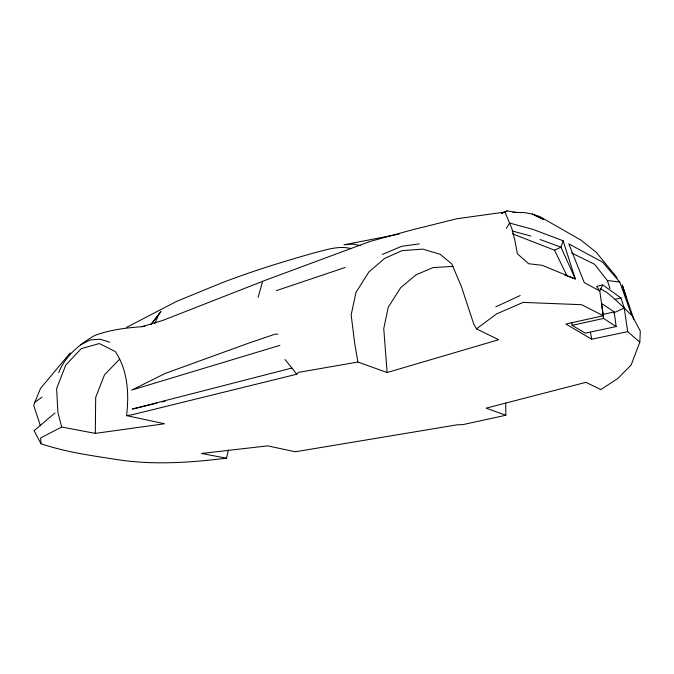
<?xml version="1.0" encoding="UTF-8"?>
<svg xmlns="http://www.w3.org/2000/svg" width="674" height="674" viewBox="0 0 674 674"><rect width="100%" height="100%" fill="white"/><g stroke="black" fill="none" stroke-linecap="round" stroke-linejoin="round"><path stroke-width="1.01" d="M95.312 433.382L61.671 427.021L57.88 412.261L56.633 388.502L65.774 365.055L81.276 348.627L99.348 343.538L115.33 351.55C127.866 370.43 129.164 393.784 126.569 415.631L164.54 423.769L95.312 433.382L95.691 397.34L104.504 374.811L119.694 359.09M505.719 403.044L505.837 415.26L486.106 408.158L585.959 382.335L600.778 389.572L617.839 378.485L631.167 364.946L639.82 342.173L640.3 331.103L632.456 316.384M262.599 281.37L258.083 297.344M54.99 412.951L34.054 430.737L40.996 443.762C65.555 452.018 91.201 455.573 116.703 459.525C153.217 465.279 190.043 462.642 226.531 458.194L228.376 450.064M516.259 212.428L507.101 210.886L505.079 212.394L509.552 223.018L532.974 229.396L563.135 240.778L560.979 247.206L575.318 278.985L564.955 275.177M70.256 352.847L40.507 388.46L34.829 402.277L33.7 405.403L40.406 425.799M151.094 324.379L160.892 311.641L158.895 314.118L154.826 323.503M627.688 331.659L624.217 308.035L620.998 297.984L602.758 284.917L599.776 290.957L603.264 315.777L565.848 324.042L591.738 339.199L627.688 331.659L639.82 342.173M58.756 372.579C65.243 355.939 79.574 344.296 94.587 335.551C109.862 329.788 125.861 327.867 142.037 326.688L144.843 326.199M506.334 228.444L509.552 223.018L511.928 228.764L514.843 240.23L517.371 253.795L528.66 263.736L542.267 265.337L575.318 278.985L563.135 240.778M151.06 324.421L158.895 314.118M126.569 415.631L132.323 414.704L296.72 374.238L298.624 372.343L357.919 362.031L387.12 372.537L498.684 339.713L476.493 328.878L473.746 324L461.26 286.18L451.774 263.888L440.147 254.267L422.817 249.119L402.1 250.627L384.711 258.378L368.847 271.976L356.007 292.373L351.171 314.884L354.617 342.822L357.919 362.031M476.493 328.878L496.468 313.958L523.159 302.399L581.628 304.69L603.264 315.777M34.829 402.277L41.965 397.18M126.636 327.337L176.714 301.329L221.468 282.987C252 271.234 283.299 261.546 314.792 252.708C326.663 249.725 338.955 245.395 351.247 248.63M61.671 427.021L40.6 437.974L40.996 443.762M80.543 344.81L90.324 339.923L100.199 339.216L109.651 342.215M613.753 312.896L624.217 308.035L631.833 315.584L619.751 282.052L602.708 262.228L568.814 243.862L584.265 282.6L599.776 290.957L596.616 286.374L602.758 284.917M495.778 306.839L520.176 295.532M512.392 233.768L554.542 250.189L560.979 247.206L540.017 239.497M507.101 210.886L501.456 213.447L504.556 212.108L456.787 218.755L412.21 229.851L369.849 241.494L265.32 280.274L162.72 320.445L142.037 326.688M382.251 254.477L401.536 246.339L419.245 243.845M345.122 267.485L276.374 290.629M279.921 345.349L131.641 390.103L165.315 373.388L250.012 342.67L274.807 334.262L277.882 334.119M296.72 374.238L291.893 368.038L132.331 409.067L156.882 403.195M161.996 401.974L165.063 401.241M600.172 288.48L607.266 292.701L615.042 299.34L620.998 297.984M505.837 415.26L462.777 424.645L457.124 424.822L295.279 451.774L267.679 445.868L201.484 453.459L226.531 458.194M602.952 314.438L614.191 311.944L616.162 326.57L585.352 333.15L572.116 325.34L571.754 322.391M572.116 325.34L603.559 318.44L616.162 326.57M399.067 234.105L343.909 244.805L353.235 244.106L360.573 245.665M453.038 266.39L432.902 267.612L416.026 274.849L400.668 287.714L388.291 307.125L383.75 328.642L387.12 372.537M512.973 212.327L524.541 212.622L532.241 214.029L539.941 216.649L581.098 240.214L596.229 252.295L617.207 277.84M571.51 252.91L594.544 264.259L607.35 280.51L619.751 282.052M512.164 230.963L530.75 236.026M532.241 214.029L543.53 219.429L534.28 214.989M614.191 311.944L601.587 303.443L603.559 318.44M615.042 299.34L624.217 308.035M285.026 359.528L291.893 368.038M554.542 250.189L566.952 275.7M633.796 319.24L622.271 284.984L626.045 297.023M607.35 280.51L610.004 288.438M590.475 332.29L591.738 339.199"/></g></svg>
